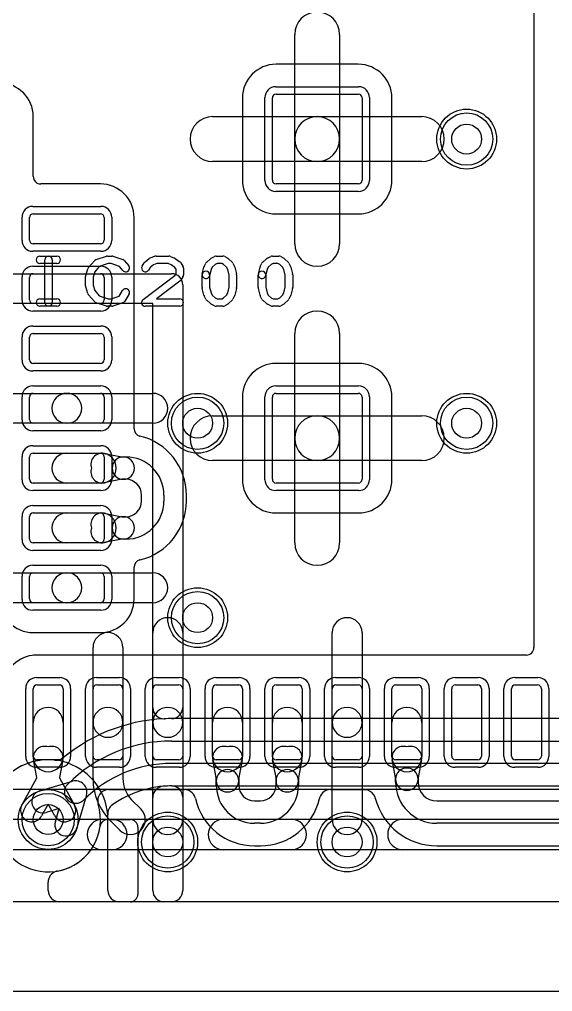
# Model space of a CAD drawing. Extents: x 0 to 20.5, y -0.5 to 20.
# Drawn here: x 11.01 to 14.57, y 0 to 6.5 of the extents above; entities that cross this region are included whole.
import ezdxf

# ---------------------------------------------------------------- set-up
doc = ezdxf.new("R2010")
doc.units = 0
for name, color, linetype in [('Hole', 1, 'CONTINUOUS'), ('L1', 3, 'CONTINUOUS'), ('L2', 3, 'CONTINUOUS'), ('L3', 3, 'CONTINUOUS'), ('L4', 3, 'CONTINUOUS'), ('MetalMask-A', 176, 'CONTINUOUS'), ('Outline', 7, 'CONTINUOUS'), ('PartsArea-A', 111, 'CONTINUOUS'), ('PartsSilk-A', 221, 'CONTINUOUS'), ('Resist-A', 2, 'CONTINUOUS'), ('Resist-B', 2, 'CONTINUOUS'), ('Silk-A', 140, 'CONTINUOUS')]:
    doc.layers.add(name, color=color, linetype=linetype)

msp = doc.modelspace()

# ---------------------------------------------------------------- linework, layer by layer
at = {"layer": 'Hole'}
for centre in [(14, 5.7), (12.2, 3.8), (14, 3.8), (12.2, 2.5), (11.2, 1.15), (12, 1), (13.2, 1)]:
    msp.add_circle(centre, 0.1, dxfattribs=at)
at = {"layer": 'L1'}
for p, q in [((14.44996, 7.09999), (14.44996, 2.30001)), ((12.85, 5.7), (12.85, 6.4)), ((13.15, 6.4), (13.15, 5.7)), ((13.275, 6.20004), (12.725, 6.20004)), ((12.725, 6), (13.275, 6)), ((12.49996, 5.975), (12.49996, 5.425)), ((12.7, 5.425), (12.7, 5.975)), ((13.3, 5.975), (13.3, 5.425)), ((13.50004, 5.425), (13.50004, 5.975)), ((11.10004, 5.45001), (11.10004, 5.85)), ((12.3, 5.85), (13, 5.85)), ((13, 5.85), (13.7, 5.85)), ((12.85, 5), (12.85, 5.7)), ((13.15, 5.7), (13.15, 5)), ((13, 5.55), (12.3, 5.55)), ((13.7, 5.55), (13, 5.55)), ((11.55, 5.40004), (11.15001, 5.40004)), ((13.275, 5.4), (12.725, 5.4)), ((11.075, 5.025), (11.075, 5.175)), ((11.1, 5.2), (11.55, 5.2)), ((11.575, 5.175), (11.575, 5.025)), ((11.77504, 3.76273), (11.77504, 5.175)), ((12.725, 5.19996), (13.275, 5.19996)), ((11.55, 5), (11.1, 5)), ((11.075, 4.625), (11.075, 4.775)), ((11.1, 4.8), (11.55, 4.8)), ((11.575, 4.775), (11.575, 4.625)), ((11.55, 4.6), (11.1, 4.6)), ((11.075, 4.225), (11.075, 4.375)), ((11.1, 4.4), (11.55, 4.4)), ((11.575, 4.375), (11.575, 4.225)), ((12.85, 3.7), (12.85, 4.4)), ((13.15, 4.4), (13.15, 3.7)), ((11.55, 4.2), (11.1, 4.2)), ((13.275, 4.20004), (12.725, 4.20004)), ((10.85, 4), (11.325, 4)), ((11.075, 3.825), (11.075, 3.975)), ((11.1, 4), (11.55, 4)), ((11.325, 4), (11.9, 4)), ((11.575, 3.975), (11.575, 3.825)), ((12.49996, 3.975), (12.49996, 3.425)), ((12.7, 3.425), (12.7, 3.975)), ((12.725, 4), (13.275, 4)), ((13.3, 3.975), (13.3, 3.425)), ((13.50004, 3.425), (13.50004, 3.975)), ((12.3, 3.85), (13, 3.85)), ((13, 3.85), (13.7, 3.85)), ((11.325, 3.8), (10.85, 3.8)), ((11.55, 3.8), (11.1, 3.8)), ((11.9, 3.8), (11.325, 3.8)), ((12.85, 3), (12.85, 3.7)), ((13.15, 3.7), (13.15, 3)), ((11.1, 3.6), (11.55, 3.6)), ((11.325, 3.6), (11.55577, 3.6)), ((11.575, 3.59813), (11.69305, 3.575)), ((11.075, 3.425), (11.075, 3.575)), ((11.575, 3.575), (11.575, 3.425)), ((11.69305, 3.575), (11.70288, 3.575)), ((11.70288, 3.575), (11.72, 3.575)), ((13, 3.55), (12.3, 3.55)), ((13.7, 3.55), (13, 3.55)), ((11.55, 3.4), (11.1, 3.4)), ((11.55577, 3.4), (11.325, 3.4)), ((11.69305, 3.425), (11.575, 3.40187)), ((11.70288, 3.425), (11.69305, 3.425)), ((11.72, 3.425), (11.70288, 3.425)), ((13.275, 3.4), (12.725, 3.4)), ((11.825, 3.28), (11.825, 3.32)), ((11.975, 3.32), (11.975, 3.28)), ((12.12504, 3.28), (12.12504, 3.32)), ((11.1, 3.2), (11.55, 3.2)), ((11.325, 3.2), (11.55577, 3.2)), ((11.575, 3.19813), (11.69305, 3.175)), ((12.725, 3.19996), (13.275, 3.19996)), ((11.075, 3.025), (11.075, 3.175)), ((11.575, 3.175), (11.575, 3.025)), ((11.69305, 3.175), (11.70288, 3.175)), ((11.70288, 3.175), (11.72, 3.175)), ((11.55, 3), (11.1, 3)), ((11.55577, 3), (11.325, 3)), ((11.69305, 3.025), (11.575, 3.00187)), ((11.70288, 3.025), (11.69305, 3.025)), ((11.72, 3.025), (11.70288, 3.025)), ((10.85, 2.8), (11.325, 2.8)), ((11.1, 2.8), (11.55, 2.8)), ((11.325, 2.8), (11.9, 2.8)), ((11.77504, 2.625), (11.77504, 2.83727)), ((11.075, 2.625), (11.075, 2.775)), ((11.575, 2.775), (11.575, 2.625)), ((11.325, 2.6), (10.85, 2.6)), ((11.55, 2.6), (11.1, 2.6)), ((11.9, 2.6), (11.325, 2.6)), ((11.1, 2.39996), (11.55, 2.39996)), ((11.9, 1.8), (11.9, 2.4)), ((12.1, 2.4), (12.1, 1.8)), ((13.1, 1.8), (13.1, 2.4)), ((13.3, 2.4), (13.3, 1.8)), ((11.5, 1.8), (11.5, 2.3)), ((11.7, 2.3), (11.7, 1.8)), ((14.39999, 2.25004), (11.125, 2.25004)), ((11.1, 1.575), (11.1, 2.025)), ((11.125, 2.05), (11.275, 2.05)), ((11.3, 2.025), (11.3, 1.575)), ((11.5, 1.575), (11.5, 2.025)), ((11.525, 2.05), (11.675, 2.05)), ((11.7, 2.025), (11.7, 1.575)), ((11.9, 1.575), (11.9, 2.025)), ((11.925, 2.05), (12.075, 2.05)), ((12.1, 2.025), (12.1, 1.575)), ((12.3, 1.575), (12.3, 2.025)), ((12.325, 2.05), (12.475, 2.05)), ((12.5, 2.025), (12.5, 1.575)), ((12.7, 1.575), (12.7, 2.025)), ((12.725, 2.05), (12.875, 2.05)), ((12.9, 2.025), (12.9, 1.575)), ((13.1, 1.575), (13.1, 2.025)), ((13.125, 2.05), (13.275, 2.05)), ((13.3, 2.025), (13.3, 1.575)), ((13.5, 1.575), (13.5, 2.025)), ((13.525, 2.05), (13.675, 2.05)), ((13.7, 2.025), (13.7, 1.575)), ((13.9, 1.575), (13.9, 2.025)), ((13.925, 2.05), (14.075, 2.05)), ((14.1, 2.025), (14.1, 1.575)), ((14.3, 1.575), (14.3, 2.025)), ((14.325, 2.05), (14.475, 2.05)), ((14.5, 2.025), (14.5, 1.575)), ((11.1, 1.56923), (11.1, 1.8)), ((11.3, 1.8), (11.3, 1.56923)), ((11.5, 1.42426), (11.5, 1.8)), ((11.7, 1.8), (11.7, 1.42426)), ((11.9, 1.15), (11.9, 1.8)), ((12.1, 1.8), (12.1, 1.15)), ((12.3, 1.56923), (12.3, 1.8)), ((12.5, 1.8), (12.5, 1.56923)), ((12.7, 1.56923), (12.7, 1.8)), ((12.9, 1.8), (12.9, 1.56923)), ((13.1, 1.15), (13.1, 1.8)), ((13.3, 1.8), (13.3, 1.15)), ((13.5, 1.56923), (13.5, 1.8)), ((13.7, 1.8), (13.7, 1.56923)), ((11.125, 1.43195), (11.10187, 1.55)), ((11.275, 1.55), (11.125, 1.55)), ((11.29813, 1.55), (11.275, 1.43195)), ((11.675, 1.55), (11.525, 1.55)), ((12.075, 1.55), (11.925, 1.55)), ((12.325, 1.43195), (12.30187, 1.55)), ((12.475, 1.55), (12.325, 1.55)), ((12.49813, 1.55), (12.475, 1.43195)), ((12.725, 1.43195), (12.70187, 1.55)), ((12.875, 1.55), (12.725, 1.55)), ((12.89813, 1.55), (12.875, 1.43195)), ((13.275, 1.55), (13.125, 1.55)), ((13.525, 1.43195), (13.50187, 1.55)), ((13.675, 1.55), (13.525, 1.55)), ((13.69813, 1.55), (13.675, 1.43195)), ((14.075, 1.55), (13.925, 1.55)), ((14.475, 1.55), (14.325, 1.55)), ((11.125, 1.4292), (11.125, 1.43195)), ((11.275, 1.43195), (11.275, 1.4292)), ((12.325, 1.40961), (12.325, 1.43195)), ((12.475, 1.43195), (12.475, 1.40961)), ((12.725, 1.40961), (12.725, 1.43195)), ((12.875, 1.43195), (12.875, 1.40961)), ((13.525, 1.41961), (13.525, 1.43195)), ((13.675, 1.43195), (13.675, 1.41961)), ((11.02464, 1.24617), (11.125, 1.4292)), ((11.275, 1.4292), (11.37536, 1.24617)), ((12.325, 1.38), (12.325, 1.40961)), ((12.475, 1.40961), (12.475, 1.38)), ((12.725, 1.38), (12.725, 1.40961)), ((12.875, 1.40961), (12.875, 1.38)), ((13.525, 1.4), (13.525, 1.41961)), ((13.675, 1.41961), (13.675, 1.4)), ((11.60624, 1.35), (12.11159, 1.35)), ((13.08841, 1.35), (13.31584, 1.35)), ((11.2, 1.254), (11.15616, 1.17405)), ((11.24384, 1.17405), (11.2, 1.254)), ((11.75858, 1.28284), (11.82071, 1.22071)), ((12.58, 1.275), (12.62, 1.275)), ((13.8, 1.275), (14.98579, 1.275)), ((11.59688, 1.15), (11.75003, 1.15)), ((11.67929, 1.07929), (11.61716, 1.14142)), ((12.62, 1.125), (12.58, 1.125)), ((14.98579, 1.125), (13.8, 1.125)), ((11.8, 1.10003), (11.8, 0.64997)), ((12.58, 0.97496), (12.62, 0.97496)), ((13.8, 0.97496), (14.98579, 0.97496)), ((11.2, 0.675), (11.2, 0.73162)), ((11.75003, 0.6), (10.80001, 0.6)), ((19, 0.6), (11.275, 0.6))]:
    msp.add_line(p, q, dxfattribs=at)
for centre in [(14, 5.7), (12.2, 3.8), (14, 3.8), (12.2, 2.5), (11.2, 1.15), (12, 1), (13.2, 1)]:
    msp.add_circle(centre, 0.2, dxfattribs=at)
for centre, radius, start, end in [((13, 6.4), 0.15, 0, 180), ((12.725, 5.975), 0.22504, 90, 180), ((13.275, 5.975), 0.22504, 0, 90), ((10.875, 5.85), 0.22504, 0, 90), ((12.725, 5.975), 0.025, 90, 180), ((13.275, 5.975), 0.025, 0, 90), ((12.3, 5.7), 0.15, 90, -90), ((13, 5.7), 0.15, 90, -90), ((13, 5.7), 0.15, 0, 180), ((13, 5.7), 0.15, -90, 90), ((13.7, 5.7), 0.15, -90, 90), ((13, 5.7), 0.15, 180, 0), ((11.15001, 5.45001), 0.04997, 180, -90), ((11.55, 5.175), 0.22504, 0, 90), ((12.725, 5.425), 0.22504, 180, -90), ((12.725, 5.425), 0.025, 180, -90), ((13.275, 5.425), 0.22504, -90, 0), ((13.275, 5.425), 0.025, -90, 0), ((11.1, 5.175), 0.025, 90, 180), ((11.55, 5.175), 0.025, 0, 90), ((11.1, 5.025), 0.025, 180, -90), ((11.55, 5.025), 0.025, -90, 0), ((13, 5), 0.15, 180, 0), ((11.1, 4.775), 0.025, 90, 180), ((11.55, 4.775), 0.025, 0, 90), ((11.1, 4.625), 0.025, 180, -90), ((11.55, 4.625), 0.025, -90, 0), ((13, 4.4), 0.15, 0, 180), ((11.1, 4.375), 0.025, 90, 180), ((11.55, 4.375), 0.025, 0, 90), ((11.1, 4.225), 0.025, 180, -90), ((11.55, 4.225), 0.025, -90, 0), ((12.725, 3.975), 0.22504, 90, 180), ((13.275, 3.975), 0.22504, 0, 90), ((11.1, 3.975), 0.025, 90, 180), ((11.325, 3.9), 0.1, 90, -90), ((11.325, 3.9), 0.1, -90, 90), ((11.55, 3.975), 0.025, 0, 90), ((11.9, 3.9), 0.1, -90, 90), ((12.725, 3.975), 0.025, 90, 180), ((13.275, 3.975), 0.025, 0, 90), ((12.3, 3.7), 0.15, 90, -90), ((13, 3.7), 0.15, 0, 180), ((13, 3.7), 0.15, 90, -90), ((13, 3.7), 0.15, -90, 90), ((13.7, 3.7), 0.15, -90, 90), ((11.1, 3.825), 0.025, 180, -90), ((11.55, 3.825), 0.025, -90, 0), ((11.82501, 3.76273), 0.04997, 180, -103.340974), ((11.72, 3.32), 0.40504, 0, 76.656452), ((13, 3.7), 0.15, 180, 0), ((11.1, 3.575), 0.025, 90, 180), ((11.325, 3.5), 0.1, 90, -90), ((11.56058, 3.52453), 0.075, 78.914803, -160.910395), ((11.55, 3.575), 0.025, 0, 90), ((11.55577, 3.5), 0.1, -90, 90), ((11.70288, 3.5), 0.075, 90, -90), ((11.70288, 3.5), 0.075, -90, 90), ((11.72, 3.32), 0.255, 0, 90), ((11.56058, 3.47547), 0.075, 160.910395, -78.913795), ((11.1, 3.425), 0.025, 180, -90), ((11.55, 3.425), 0.025, -90, 0), ((11.72, 3.32), 0.105, 0, 90), ((12.725, 3.425), 0.22504, 180, -90), ((12.725, 3.425), 0.025, 180, -90), ((13.275, 3.425), 0.22504, -90, 0), ((13.275, 3.425), 0.025, -90, 0), ((11.72, 3.28), 0.105, -90, 0), ((11.72, 3.28), 0.255, -90, 0), ((11.72, 3.28), 0.40504, -76.656452, 0), ((11.1, 3.175), 0.025, 90, 180), ((11.325, 3.1), 0.1, 90, -90), ((11.56058, 3.12453), 0.075, 78.914803, -160.910395), ((11.55, 3.175), 0.025, 0, 90), ((11.55577, 3.1), 0.1, -90, 90), ((11.70288, 3.1), 0.075, 90, -90), ((11.70288, 3.1), 0.075, -90, 90), ((11.56058, 3.07547), 0.075, 160.910395, -78.913795), ((11.1, 3.025), 0.025, 180, -90), ((11.55, 3.025), 0.025, -90, 0), ((13, 3), 0.15, 180, 0), ((11.82501, 2.83727), 0.04997, 103.340974, 180), ((11.1, 2.775), 0.025, 90, 180), ((11.325, 2.7), 0.1, 90, -90), ((11.325, 2.7), 0.1, -90, 90), ((11.55, 2.775), 0.025, 0, 90), ((11.9, 2.7), 0.1, -90, 90), ((11.1, 2.625), 0.22504, 180, -90), ((11.1, 2.625), 0.025, 180, -90), ((11.55, 2.625), 0.22504, -90, 0), ((11.55, 2.625), 0.025, -90, 0), ((12, 2.4), 0.1, 0, 180), ((13.2, 2.4), 0.1, 0, 180), ((11.6, 2.3), 0.1, 0, 180), ((14.39999, 2.30001), 0.04997, -90, 0), ((11.12501, 2.02499), 0.22505, 98.133343, 179.997454), ((11.08664, 2.29732), 0.04997, -82.490979, -81.981787), ((11.125, 2.025), 0.22504, 90, 98.018123), ((11.125, 2.025), 0.025, 90, 180), ((11.275, 2.025), 0.025, 0, 90), ((11.525, 2.025), 0.025, 90, 180), ((11.675, 2.025), 0.025, 0, 90), ((11.925, 2.025), 0.025, 90, 180), ((12.075, 2.025), 0.025, 0, 90), ((12.325, 2.025), 0.025, 90, 180), ((12.475, 2.025), 0.025, 0, 90), ((12.725, 2.025), 0.025, 90, 180), ((12.875, 2.025), 0.025, 0, 90), ((13.125, 2.025), 0.025, 90, 180), ((13.275, 2.025), 0.025, 0, 90), ((13.525, 2.025), 0.025, 90, 180), ((13.675, 2.025), 0.025, 0, 90), ((13.925, 2.025), 0.025, 90, 180), ((14.075, 2.025), 0.025, 0, 90), ((14.325, 2.025), 0.025, 90, 180), ((14.475, 2.025), 0.025, 0, 90), ((11.2, 1.8), 0.1, 0, 180), ((11.6, 1.8), 0.1, 0, 180), ((12, 1.8), 0.1, 0, 180), ((12.4, 1.8), 0.1, 0, 180), ((12.8, 1.8), 0.1, 0, 180), ((13.2, 1.8), 0.1, 0, 180), ((13.6, 1.8), 0.1, 0, 180), ((11.6, 1.8), 0.1, 180, 0), ((12, 1.8), 0.1, 180, 0), ((13.2, 1.8), 0.1, 180, 0), ((11.17547, 1.56442), 0.075, 70.910395, -168.913795), ((11.22453, 1.56442), 0.075, -11.085197, 109.089605), ((12.37547, 1.56442), 0.075, 70.910395, -168.913795), ((12.42453, 1.56442), 0.075, -11.085197, 109.089605), ((12.77547, 1.56442), 0.075, 70.910395, -168.913795), ((12.82453, 1.56442), 0.075, -11.085197, 109.089605), ((13.57547, 1.56442), 0.075, 70.910395, -168.913795), ((13.62453, 1.56442), 0.075, -11.085197, 109.089605), ((11.125, 1.575), 0.025, 180, -90), ((11.2, 1.56923), 0.1, 180, 0), ((11.275, 1.575), 0.025, -90, 0), ((11.525, 1.575), 0.025, 180, -90), ((11.675, 1.575), 0.025, -90, 0), ((11.925, 1.575), 0.025, 180, -90), ((12.075, 1.575), 0.025, -90, 0), ((12.325, 1.575), 0.025, 180, -90), ((12.4, 1.56923), 0.1, 180, 0), ((12.475, 1.575), 0.025, -90, 0), ((12.725, 1.575), 0.025, 180, -90), ((12.8, 1.56923), 0.1, 180, 0), ((12.875, 1.575), 0.025, -90, 0), ((13.125, 1.575), 0.025, 180, -90), ((13.275, 1.575), 0.025, -90, 0), ((13.525, 1.575), 0.025, 180, -90), ((13.6, 1.56923), 0.1, 180, 0), ((13.675, 1.575), 0.025, -90, 0), ((13.925, 1.575), 0.025, 180, -90), ((14.075, 1.575), 0.025, -90, 0), ((14.325, 1.575), 0.025, 180, -90), ((14.475, 1.575), 0.025, -90, 0), ((12.4, 1.40961), 0.075, 0, 180), ((12.8, 1.40961), 0.075, 0, 180), ((13.6, 1.41961), 0.075, 0, 180), ((11.9, 1.42426), 0.4, 180, -135), ((11.9, 1.42426), 0.2, 180, -135), ((12.4, 1.40961), 0.075, 180, 0), ((12.58, 1.38), 0.255, 180, -90), ((12.58, 1.38), 0.105, 180, -90), ((12.62, 1.38), 0.255, -90, 0), ((12.62, 1.38), 0.105, -90, 0), ((12.8, 1.40961), 0.075, 180, 0), ((13.6, 1.41961), 0.075, 180, 0), ((13.8, 1.4), 0.275, 180, -90), ((13.8, 1.4), 0.125, 180, -90), ((11.60624, 1.275), 0.075, 90, 180), ((12.11159, 1.275), 0.075, 18.437365, 90), ((13.08841, 1.275), 0.075, 90, 161.562635), ((13.31584, 1.27503), 0.07497, 71.562634, 90), ((13.31583, 1.275), 0.075, 18.437365, 71.562635), ((11.0904, 1.21011), 0.075, 151.261501, -28.737236), ((11.3096, 1.21011), 0.075, -151.261501, 28.737236), ((11.19999, 1.15), 0.35004, -79.57481, 17.100924), ((11.60621, 1.27497), 0.07497, 179.977073, -162.904013), ((12.11162, 1.27501), 0.07497, 12.284257, 18.437366), ((12.58, 1.38), 0.40504, -167.300882, -90), ((12.62, 1.38), 0.40504, -90, -12.699118), ((13.08838, 1.27501), 0.07497, 161.562634, 167.715743), ((13.31586, 1.27501), 0.07497, 14.759122, 18.437366), ((13.31588, 1.27495), 0.07497, 14.482945, 14.807358), ((13.8, 1.4), 0.42504, -165.516822, -90), ((11.75, 1.15), 0.1, -135, 45), ((11.2, 1.15), 0.35004, -179.427094, -7.176584), ((11.59688, 1.10003), 0.04997, 90, 172.82663), ((11.75003, 1.10003), 0.04997, 0, 90), ((12, 1.15), 0.1, 180, 0), ((13.2, 1.15), 0.1, 180, 0), ((11.275, 0.73162), 0.075, 108.437365, 180), ((11.27499, 0.73165), 0.07497, 100.172232, 108.437366), ((11.27626, 0.73189), 0.07497, 99.93095, 101.160046), ((11.275, 0.675), 0.075, 180, -90), ((11.75003, 0.64997), 0.04997, -90, 0)]:
    msp.add_arc(centre, radius, start, end, dxfattribs=at)
at = {"layer": 'L2'}
for p, q in [((5.17497, 4.8), (12.02503, 4.8)), ((12.1, 4.72503), (12.1, 0.67497)), ((11.9, 4.6), (5.3, 4.6)), ((11.9, 0.675), (11.9, 4.6)), ((11.60004, 0.67497), (11.60004, 1.15)), ((12.02503, 0.6), (11.67501, 0.6)), ((19, 0.6), (11.975, 0.6))]:
    msp.add_line(p, q, dxfattribs=at)
for centre in [(14, 5.7), (12.2, 3.8), (14, 3.8), (12.2, 2.5), (12, 1), (13.2, 1)]:
    msp.add_circle(centre, 0.2, dxfattribs=at)
for centre, radius, start, end in [((12.02503, 4.72503), 0.07497, 0, 90), ((11.2, 1.15), 0.40004, 0, 142.14009), ((11.67501, 0.67497), 0.07497, 180, -90), ((11.975, 0.675), 0.075, 180, -90), ((12.02503, 0.67497), 0.07497, -90, 0)]:
    msp.add_arc(centre, radius, start, end, dxfattribs=at)
at = {"layer": 'L3'}
for p, q in [((5.17497, 4.8), (12.02503, 4.8)), ((12.1, 4.72503), (12.1, 0.67497)), ((11.9, 4.6), (5.3, 4.6)), ((11.9, 0.675), (11.9, 4.6)), ((11.60004, 0.67497), (11.60004, 1.15)), ((12.02503, 0.6), (11.67501, 0.6)), ((19, 0.6), (11.975, 0.6))]:
    msp.add_line(p, q, dxfattribs=at)
for centre in [(14, 5.7), (12.2, 3.8), (14, 3.8), (12.2, 2.5), (12, 1), (13.2, 1)]:
    msp.add_circle(centre, 0.2, dxfattribs=at)
for centre, radius, start, end in [((12.02503, 4.72503), 0.07497, 0, 90), ((11.2, 1.15), 0.40004, 0, 142.14009), ((11.67501, 0.67497), 0.07497, 180, -90), ((11.975, 0.675), 0.075, 180, -90), ((12.02503, 0.67497), 0.07497, -90, 0)]:
    msp.add_arc(centre, radius, start, end, dxfattribs=at)
at = {"layer": 'L4'}
for p, q in [((5.17497, 4.8), (12.02503, 4.8)), ((12.1, 4.72503), (12.1, 1.90001)), ((11.9, 4.6), (5.3, 4.6)), ((11.9, 1.89895), (11.9, 4.6)), ((15.48474, 1.82504), (12.02632, 1.82504)), ((12.02639, 1.675), (15.48474, 1.675)), ((15.48474, 1.525), (12.02639, 1.525)), ((11.144, 1.342), (11.36284, 1.40584)), ((12.02641, 1.37496), (15.48474, 1.37496)), ((11.45584, 1.31284), (11.392, 1.094)), ((11.9, 0.67497), (11.9, 1.29781)), ((12.1, 1.29999), (12.1, 0.67497)), ((11.27354, 1.22354), (11.186, 1.198)), ((11.248, 1.136), (11.27354, 1.22354)), ((11.60004, 0.67497), (11.60004, 1.15)), ((12.02503, 0.6), (11.67501, 0.6)), ((19, 0.6), (11.97497, 0.6))]:
    msp.add_line(p, q, dxfattribs=at)
for centre in [(14, 5.7), (12.2, 3.8), (14, 3.8), (12.2, 2.5), (11.2, 1.15), (12, 1), (13.2, 1)]:
    msp.add_circle(centre, 0.2, dxfattribs=at)
for centre, radius, start, end in [((9.85, 6.2), 7.02504, 0, 90), ((9.85, 6.2), 6.875, 0, 90), ((9.85, 6.2), 6.725, 0, 90), ((9.85, 6.2), 6.575, 0, 90), ((9.85, 6.2), 6.425, 0, 90), ((9.85, 6.2), 6.27496, 0, 90), ((12.02503, 4.72503), 0.07497, 0, 90), ((11.975, 1.89895), 0.075, 180, -90), ((12.02503, 1.90001), 0.07497, -89.93886, 0), ((12.02639, 0.69131), 1.13373, 90.064688, 129.660175), ((11.975, 1.89892), 0.07497, -90, -87.568876), ((12.02624, 0.6913), 1.13374, 89.995957, 92.429536), ((12.02639, 0.69131), 0.98369, 90, 135), ((11.25496, 1.62182), 0.07497, -96.640635, -50.341198), ((11.2, 1.15), 0.40004, 83.355178, 142.14009), ((12.02639, 0.69131), 0.83369, 90, 135), ((11.38385, 1.33385), 0.075, 135, -45), ((11.38384, 1.33384), 0.075, -16.260205, 106.260205), ((12.02638, 0.6913), 0.68366, 90.127387, 125.427589), ((11.97497, 1.29781), 0.07497, 94.345362, 180), ((12.02656, 0.69131), 0.68365, 90.014247, 94.805331), ((12.02503, 1.29999), 0.07497, 0, 90.129922), ((12.02641, 1.29999), 0.07497, 90, 90.015285), ((11.165, 1.27), 0.075, 106.260205, -73.73698), ((11.67354, 1.18729), 0.07497, 125.428404, -175.494031), ((11.2, 1.14999), 0.40004, 0.001432, 4.503392), ((11.32, 1.115), 0.075, 163.739795, -16.26302), ((11.67501, 0.67497), 0.07497, 180, -90), ((11.97497, 0.67497), 0.07497, 180, -90), ((12.02503, 0.67497), 0.07497, -90, 0)]:
    msp.add_arc(centre, radius, start, end, dxfattribs=at)
at = {"layer": 'MetalMask-A'}
for p, q in [((12.725, 6), (13.275, 6)), ((12.7, 5.425), (12.7, 5.975)), ((13.3, 5.975), (13.3, 5.425)), ((13.275, 5.4), (12.725, 5.4)), ((11.075, 5.025), (11.075, 5.175)), ((11.1, 5.2), (11.55, 5.2)), ((11.575, 5.175), (11.575, 5.025)), ((11.55, 5), (11.1, 5)), ((11.075, 4.625), (11.075, 4.775)), ((11.1, 4.8), (11.55, 4.8)), ((11.575, 4.775), (11.575, 4.625)), ((11.55, 4.6), (11.1, 4.6)), ((11.075, 4.225), (11.075, 4.375)), ((11.1, 4.4), (11.55, 4.4)), ((11.575, 4.375), (11.575, 4.225)), ((11.55, 4.2), (11.1, 4.2)), ((11.075, 3.825), (11.075, 3.975)), ((11.1, 4), (11.55, 4)), ((11.575, 3.975), (11.575, 3.825)), ((12.7, 3.425), (12.7, 3.975)), ((12.725, 4), (13.275, 4)), ((13.3, 3.975), (13.3, 3.425)), ((11.55, 3.8), (11.1, 3.8)), ((11.1, 3.6), (11.55, 3.6)), ((11.075, 3.425), (11.075, 3.575)), ((11.575, 3.575), (11.575, 3.425)), ((11.55, 3.4), (11.1, 3.4)), ((13.275, 3.4), (12.725, 3.4)), ((11.1, 3.2), (11.55, 3.2)), ((11.075, 3.025), (11.075, 3.175)), ((11.575, 3.175), (11.575, 3.025)), ((11.55, 3), (11.1, 3)), ((11.1, 2.8), (11.55, 2.8)), ((11.075, 2.625), (11.075, 2.775)), ((11.575, 2.775), (11.575, 2.625)), ((11.55, 2.6), (11.1, 2.6)), ((11.1, 1.575), (11.1, 2.025)), ((11.125, 2.05), (11.275, 2.05)), ((11.3, 2.025), (11.3, 1.575)), ((11.5, 1.575), (11.5, 2.025)), ((11.525, 2.05), (11.675, 2.05)), ((11.7, 2.025), (11.7, 1.575)), ((11.9, 1.575), (11.9, 2.025)), ((11.925, 2.05), (12.075, 2.05)), ((12.1, 2.025), (12.1, 1.575)), ((12.3, 1.575), (12.3, 2.025)), ((12.325, 2.05), (12.475, 2.05)), ((12.5, 2.025), (12.5, 1.575)), ((12.7, 1.575), (12.7, 2.025)), ((12.725, 2.05), (12.875, 2.05)), ((12.9, 2.025), (12.9, 1.575)), ((13.1, 1.575), (13.1, 2.025)), ((13.125, 2.05), (13.275, 2.05)), ((13.3, 2.025), (13.3, 1.575)), ((13.5, 1.575), (13.5, 2.025)), ((13.525, 2.05), (13.675, 2.05)), ((13.7, 2.025), (13.7, 1.575)), ((13.9, 1.575), (13.9, 2.025)), ((13.925, 2.05), (14.075, 2.05)), ((14.1, 2.025), (14.1, 1.575)), ((14.3, 1.575), (14.3, 2.025)), ((14.325, 2.05), (14.475, 2.05)), ((14.5, 2.025), (14.5, 1.575)), ((11.275, 1.55), (11.125, 1.55)), ((11.675, 1.55), (11.525, 1.55)), ((12.075, 1.55), (11.925, 1.55)), ((12.475, 1.55), (12.325, 1.55)), ((12.875, 1.55), (12.725, 1.55)), ((13.275, 1.55), (13.125, 1.55)), ((13.675, 1.55), (13.525, 1.55)), ((14.075, 1.55), (13.925, 1.55)), ((14.475, 1.55), (14.325, 1.55))]:
    msp.add_line(p, q, dxfattribs=at)
for centre, start, end in [((12.725, 5.975), 90, 180), ((13.275, 5.975), 0, 90), ((12.725, 5.425), 180, -90), ((13.275, 5.425), -90, 0), ((11.1, 5.175), 90, 180), ((11.55, 5.175), 0, 90), ((11.1, 5.025), 180, -90), ((11.55, 5.025), -90, 0), ((11.1, 4.775), 90, 180), ((11.55, 4.775), 0, 90), ((11.1, 4.625), 180, -90), ((11.55, 4.625), -90, 0), ((11.1, 4.375), 90, 180), ((11.55, 4.375), 0, 90), ((11.1, 4.225), 180, -90), ((11.55, 4.225), -90, 0), ((11.1, 3.975), 90, 180), ((11.55, 3.975), 0, 90), ((12.725, 3.975), 90, 180), ((13.275, 3.975), 0, 90), ((11.1, 3.825), 180, -90), ((11.55, 3.825), -90, 0), ((11.1, 3.575), 90, 180), ((11.55, 3.575), 0, 90), ((11.1, 3.425), 180, -90), ((11.55, 3.425), -90, 0), ((12.725, 3.425), 180, -90), ((13.275, 3.425), -90, 0), ((11.1, 3.175), 90, 180), ((11.55, 3.175), 0, 90), ((11.1, 3.025), 180, -90), ((11.55, 3.025), -90, 0), ((11.1, 2.775), 90, 180), ((11.55, 2.775), 0, 90), ((11.1, 2.625), 180, -90), ((11.55, 2.625), -90, 0), ((11.125, 2.025), 90, 180), ((11.275, 2.025), 0, 90), ((11.525, 2.025), 90, 180), ((11.675, 2.025), 0, 90), ((11.925, 2.025), 90, 180), ((12.075, 2.025), 0, 90), ((12.325, 2.025), 90, 180), ((12.475, 2.025), 0, 90), ((12.725, 2.025), 90, 180), ((12.875, 2.025), 0, 90), ((13.125, 2.025), 90, 180), ((13.275, 2.025), 0, 90), ((13.525, 2.025), 90, 180), ((13.675, 2.025), 0, 90), ((13.925, 2.025), 90, 180), ((14.075, 2.025), 0, 90), ((14.325, 2.025), 90, 180), ((14.475, 2.025), 0, 90), ((11.125, 1.575), 180, -90), ((11.275, 1.575), -90, 0), ((11.525, 1.575), 180, -90), ((11.675, 1.575), -90, 0), ((11.925, 1.575), 180, -90), ((12.075, 1.575), -90, 0), ((12.325, 1.575), 180, -90), ((12.475, 1.575), -90, 0), ((12.725, 1.575), 180, -90), ((12.875, 1.575), -90, 0), ((13.125, 1.575), 180, -90), ((13.275, 1.575), -90, 0), ((13.525, 1.575), 180, -90), ((13.675, 1.575), -90, 0), ((13.925, 1.575), 180, -90), ((14.075, 1.575), -90, 0), ((14.325, 1.575), 180, -90), ((14.475, 1.575), -90, 0)]:
    msp.add_arc(centre, 0.025, start, end, dxfattribs=at)
at = {"layer": 'Outline'}
msp.add_line((19, 0), (7.75, 0), dxfattribs=at)
at = {"layer": 'PartsArea-A'}
msp.add_line((15.35, 1.35), (8.65, 1.35), dxfattribs=at)
at = {"layer": 'PartsSilk-A'}
for p, q in [((11.14444, 4.91759), (11.25833, 4.91759)), ((11.17778, 4.60741), (11.17778, 4.89259)), ((11.22778, 4.89259), (11.22778, 4.60741)), ((11.47008, 4.84239), (11.50897, 4.88683)), ((11.52016, 4.89418), (11.5896, 4.9164)), ((11.59722, 4.91759), (11.625, 4.91759)), ((11.6329, 4.91631), (11.69957, 4.89409)), ((11.71088, 4.88637), (11.73865, 4.85304)), ((11.84827, 4.87878), (11.87605, 4.901)), ((11.88313, 4.90497), (11.91368, 4.91608)), ((11.92222, 4.91759), (12.00833, 4.91759)), ((12.01761, 4.9158), (12.04539, 4.90469)), ((12.05081, 4.9017), (12.08137, 4.87948)), ((12.26117, 4.87795), (12.28617, 4.90017)), ((12.2916, 4.90384), (12.31382, 4.91495)), ((12.325, 4.91759), (12.36944, 4.91759)), ((12.38184, 4.9143), (12.40129, 4.90319)), ((12.4055, 4.90017), (12.4305, 4.87795)), ((12.63617, 4.87795), (12.66117, 4.90017)), ((12.6666, 4.90384), (12.68882, 4.91495)), ((12.7, 4.91759), (12.74444, 4.91759)), ((12.75684, 4.9143), (12.77629, 4.90319)), ((12.7805, 4.90017), (12.8055, 4.87795)), ((11.25833, 4.86759), (11.14444, 4.86759)), ((11.45114, 4.78894), (11.46503, 4.83339)), ((11.51118, 4.81344), (11.5, 4.77766)), ((11.54202, 4.84868), (11.51118, 4.81344)), ((11.60112, 4.86759), (11.54202, 4.84868)), ((11.62094, 4.86759), (11.60112, 4.86759)), ((11.67702, 4.8489), (11.62094, 4.86759)), ((11.70023, 4.82104), (11.67702, 4.8489)), ((11.8288, 4.85029), (11.84269, 4.87251)), ((11.88283, 4.8424), (11.8712, 4.82379)), ((11.90408, 4.85939), (11.88283, 4.8424)), ((11.92662, 4.86759), (11.90408, 4.85939)), ((12.00352, 4.86759), (11.92662, 4.86759)), ((12.02393, 4.85943), (12.00352, 4.86759)), ((12.04804, 4.84189), (12.02393, 4.85943)), ((12.05556, 4.82987), (12.04804, 4.84189)), ((12.05556, 4.79976), (12.05556, 4.82987)), ((12.08787, 4.87251), (12.10176, 4.85029)), ((12.10556, 4.83704), (12.10556, 4.79259)), ((12.23131, 4.79865), (12.24242, 4.8431)), ((12.24431, 4.84822), (12.25542, 4.87044)), ((12.29026, 4.82831), (12.27981, 4.78653)), ((12.29799, 4.84377), (12.29026, 4.82831)), ((12.31692, 4.8606), (12.29799, 4.84377)), ((12.3309, 4.86759), (12.31692, 4.8606)), ((12.3628, 4.86759), (12.3309, 4.86759)), ((12.37423, 4.86106), (12.3628, 4.86759)), ((12.39368, 4.84377), (12.37423, 4.86106)), ((12.40141, 4.82831), (12.39368, 4.84377)), ((12.41111, 4.78951), (12.40141, 4.82831)), ((12.43625, 4.87044), (12.44736, 4.84822)), ((12.44925, 4.8431), (12.46036, 4.79865)), ((12.60631, 4.79865), (12.61742, 4.8431)), ((12.61931, 4.84822), (12.63042, 4.87044)), ((12.66526, 4.82831), (12.65481, 4.78653)), ((12.67299, 4.84377), (12.66526, 4.82831)), ((12.69192, 4.8606), (12.67299, 4.84377)), ((12.7059, 4.86759), (12.69192, 4.8606)), ((12.7378, 4.86759), (12.7059, 4.86759)), ((12.74923, 4.86106), (12.7378, 4.86759)), ((12.76868, 4.84377), (12.74923, 4.86106)), ((12.77641, 4.82831), (12.76868, 4.84377)), ((12.78611, 4.78951), (12.77641, 4.82831)), ((12.81125, 4.87044), (12.82236, 4.84822)), ((12.82425, 4.8431), (12.83536, 4.79865)), ((11.45, 4.71852), (11.45, 4.78148)), ((11.5, 4.77766), (11.5, 4.72234)), ((11.83497, 4.62739), (12.04793, 4.78756)), ((12.0817, 4.75039), (11.92483, 4.63241)), ((12.04793, 4.78756), (12.05556, 4.79976)), ((12.10176, 4.77934), (12.08787, 4.75712)), ((12.23056, 4.70741), (12.23056, 4.79259)), ((12.28056, 4.79259), (12.28056, 4.71049)), ((12.41111, 4.71049), (12.41111, 4.78951)), ((12.46111, 4.79259), (12.46111, 4.70741)), ((12.60556, 4.70741), (12.60556, 4.79259)), ((12.65556, 4.79259), (12.65556, 4.71049)), ((12.78611, 4.71049), (12.78611, 4.78951)), ((12.83611, 4.79259), (12.83611, 4.70741)), ((11.46503, 4.66661), (11.45114, 4.71106)), ((11.5, 4.72234), (11.51118, 4.68656)), ((11.51118, 4.68656), (11.54202, 4.65132)), ((11.67523, 4.6505), (11.69824, 4.68732)), ((12.24242, 4.6569), (12.23131, 4.70135)), ((12.28056, 4.71049), (12.29026, 4.67169)), ((12.40141, 4.67169), (12.41111, 4.71049)), ((12.46036, 4.70135), (12.44925, 4.6569)), ((12.61742, 4.6569), (12.60631, 4.70135)), ((12.65556, 4.71049), (12.66526, 4.67169)), ((12.77641, 4.67169), (12.78611, 4.71049)), ((12.83536, 4.70135), (12.82425, 4.6569)), ((11.14444, 4.63241), (11.25833, 4.63241)), ((11.50897, 4.61317), (11.47008, 4.65761)), ((11.54202, 4.65132), (11.60112, 4.63241)), ((11.60112, 4.63241), (11.62094, 4.63241)), ((11.62094, 4.63241), (11.67523, 4.6505)), ((11.74064, 4.66082), (11.71287, 4.61638)), ((11.92483, 4.63241), (12.08056, 4.63241)), ((12.25542, 4.62956), (12.24431, 4.65178)), ((12.28617, 4.59983), (12.26117, 4.62205)), ((12.29026, 4.67169), (12.29799, 4.65623)), ((12.29799, 4.65623), (12.31692, 4.6394)), ((12.31692, 4.6394), (12.3309, 4.63241)), ((12.3309, 4.63241), (12.3628, 4.63241)), ((12.3628, 4.63241), (12.37423, 4.63894)), ((12.37423, 4.63894), (12.39368, 4.65623)), ((12.39368, 4.65623), (12.40141, 4.67169)), ((12.4305, 4.62205), (12.4055, 4.59983)), ((12.44736, 4.65178), (12.43625, 4.62956)), ((12.63042, 4.62956), (12.61931, 4.65178)), ((12.66117, 4.59983), (12.63617, 4.62205)), ((12.66526, 4.67169), (12.67299, 4.65623)), ((12.67299, 4.65623), (12.69192, 4.6394)), ((12.69192, 4.6394), (12.7059, 4.63241)), ((12.7059, 4.63241), (12.7378, 4.63241)), ((12.7378, 4.63241), (12.74923, 4.63894)), ((12.74923, 4.63894), (12.76868, 4.65623)), ((12.76868, 4.65623), (12.77641, 4.67169)), ((12.8055, 4.62205), (12.7805, 4.59983)), ((12.82236, 4.65178), (12.81125, 4.62956)), ((11.25833, 4.58241), (11.14444, 4.58241)), ((11.5896, 4.5836), (11.52016, 4.60582)), ((11.625, 4.58241), (11.59722, 4.58241)), ((11.69957, 4.60591), (11.6329, 4.58369)), ((12.08056, 4.58241), (11.85, 4.58241)), ((12.31382, 4.58505), (12.2916, 4.59616)), ((12.36944, 4.58241), (12.325, 4.58241)), ((12.40129, 4.59681), (12.38184, 4.5857)), ((12.68882, 4.58505), (12.6666, 4.59616)), ((12.74444, 4.58241), (12.7, 4.58241)), ((12.77629, 4.59681), (12.75684, 4.5857)), ((8.35, 1.1516), (15.5484, 1.1516)), ((15.65, 0.9484), (8.35, 0.9484))]:
    msp.add_line(p, q, dxfattribs=at)
for centre, start, end in [((11.14444, 4.89259), 90, -90), ((11.20278, 4.89259), 0, 180), ((11.25833, 4.89259), -90, 90), ((11.52778, 4.87037), 107.746418, 138.811918), ((11.59722, 4.89259), 90, 107.746418), ((11.625, 4.89259), 71.579545, 90), ((11.69167, 4.87037), 39.790899, 71.579545), ((11.86389, 4.85926), 128.666967, 147.989981), ((11.89167, 4.88148), 109.97919, 128.654777), ((11.92222, 4.89259), 90, 109.984612), ((12.00833, 4.89259), 68.207103, 90), ((12.03611, 4.88148), 53.982737, 68.202147), ((12.06667, 4.85926), 32.005383, 53.979316), ((12.27778, 4.85926), 131.627831, 153.434949), ((12.30278, 4.88148), 116.565051, 131.62783), ((12.325, 4.89259), 90, 116.565051), ((12.36944, 4.89259), 60.266489, 90), ((12.38889, 4.88148), 48.372169, 60.266489), ((12.41389, 4.85926), 26.565051, 48.37217), ((12.65278, 4.85926), 131.627831, 153.434949), ((12.67778, 4.88148), 116.565051, 131.62783), ((12.7, 4.89259), 90, 116.565051), ((12.74444, 4.89259), 60.266489, 90), ((12.76389, 4.88148), 48.372169, 60.266489), ((12.78889, 4.85926), 26.565051, 48.37217), ((11.48889, 4.82593), 138.811918, 162.637772), ((11.71944, 4.83704), -140.209101, 39.800498), ((11.85, 4.83704), 147.994617, -32.010019), ((12.08056, 4.83704), 0, 32.010019), ((12.25556, 4.79259), 0, 180), ((12.26667, 4.83704), 153.434949, 165.969316), ((12.425, 4.83704), 14.030684, 26.565051), ((12.63056, 4.79259), 0, 180), ((12.64167, 4.83704), 153.434949, 165.969316), ((12.8, 4.83704), 14.030684, 26.565051), ((11.475, 4.78148), 162.637772, 180), ((12.06667, 4.77037), -53.047603, -32.010019), ((12.08056, 4.79259), -32.005383, 0), ((12.25556, 4.79259), 165.969316, -14.03321), ((12.43611, 4.79259), 0, 14.030684), ((12.63056, 4.79259), 165.969316, -14.03321), ((12.81111, 4.79259), 0, 14.030684), ((11.475, 4.71852), 180, -162.637772), ((11.71944, 4.67407), -32.005383, 147.999253), ((12.25556, 4.70741), 180, -165.969316), ((12.43611, 4.70741), -14.030684, 0), ((12.63056, 4.70741), 180, -165.969316), ((12.81111, 4.70741), -14.030684, 0), ((11.14444, 4.60741), 90, -90), ((11.25833, 4.60741), -90, 90), ((11.48889, 4.67407), -162.637772, -138.811918), ((11.69167, 4.62963), -71.579545, -32.005383), ((11.85, 4.60741), 126.952397, -90), ((12.08056, 4.60741), -90, 90), ((12.26667, 4.66296), -165.969316, -153.434949), ((12.27778, 4.64074), -153.434949, -131.62783), ((12.41389, 4.64074), -48.372169, -26.565051), ((12.425, 4.66296), -26.565051, -14.030684), ((12.64167, 4.66296), -165.969316, -153.434949), ((12.65278, 4.64074), -153.434949, -131.62783), ((12.78889, 4.64074), -48.372169, -26.565051), ((12.8, 4.66296), -26.565051, -14.030684), ((11.20278, 4.60741), 180, 0), ((11.52778, 4.62963), -138.811918, -107.746418), ((11.59722, 4.60741), -107.746418, -90), ((11.625, 4.60741), -90, -71.579545), ((12.30278, 4.61852), -131.627831, -116.565051), ((12.325, 4.60741), -116.565051, -90), ((12.36944, 4.60741), -90, -60.266489), ((12.38889, 4.61852), -60.266489, -48.37217), ((12.67778, 4.61852), -131.627831, -116.565051), ((12.7, 4.60741), -116.565051, -90), ((12.74444, 4.60741), -90, -60.266489), ((12.76389, 4.61852), -60.266489, -48.37217)]:
    msp.add_arc(centre, 0.025, start, end, dxfattribs=at)
at = {"layer": 'Resist-A'}
for p, q in [((12.7225, 6.05), (13.2775, 6.05)), ((12.65, 5.4225), (12.65, 5.9775)), ((13.35, 5.9775), (13.35, 5.4225)), ((13.2775, 5.35), (12.7225, 5.35)), ((11.0975, 5.25), (11.5525, 5.25)), ((11.025, 5.0225), (11.025, 5.1775)), ((11.625, 5.1775), (11.625, 5.0225)), ((11.5525, 4.95), (11.0975, 4.95)), ((11.0975, 4.85), (11.5525, 4.85)), ((11.025, 4.6225), (11.025, 4.7775)), ((11.625, 4.7775), (11.625, 4.6225)), ((11.5525, 4.55), (11.0975, 4.55)), ((11.0975, 4.45), (11.5525, 4.45)), ((11.025, 4.2225), (11.025, 4.3775)), ((11.625, 4.3775), (11.625, 4.2225)), ((11.5525, 4.15), (11.0975, 4.15)), ((11.0975, 4.05), (11.5525, 4.05)), ((12.7225, 4.05), (13.2775, 4.05)), ((11.025, 3.8225), (11.025, 3.9775)), ((11.625, 3.9775), (11.625, 3.8225)), ((12.65, 3.4225), (12.65, 3.9775)), ((13.35, 3.9775), (13.35, 3.4225)), ((11.5525, 3.75), (11.0975, 3.75)), ((11.0975, 3.65), (11.5525, 3.65)), ((11.025, 3.4225), (11.025, 3.5775)), ((11.625, 3.5775), (11.625, 3.4225)), ((11.5525, 3.35), (11.0975, 3.35)), ((13.2775, 3.35), (12.7225, 3.35)), ((11.0975, 3.25), (11.5525, 3.25)), ((11.025, 3.0225), (11.025, 3.1775)), ((11.625, 3.1775), (11.625, 3.0225)), ((11.5525, 2.95), (11.0975, 2.95)), ((11.0975, 2.85), (11.5525, 2.85)), ((11.025, 2.6225), (11.025, 2.7775)), ((11.625, 2.7775), (11.625, 2.6225)), ((11.5525, 2.55), (11.0975, 2.55)), ((11.1225, 2.1), (11.2775, 2.1)), ((11.5225, 2.1), (11.6775, 2.1)), ((11.9225, 2.1), (12.0775, 2.1)), ((12.3225, 2.1), (12.4775, 2.1)), ((12.7225, 2.1), (12.8775, 2.1)), ((13.1225, 2.1), (13.2775, 2.1)), ((13.5225, 2.1), (13.6775, 2.1)), ((13.9225, 2.1), (14.0775, 2.1)), ((14.3225, 2.1), (14.4775, 2.1)), ((11.05, 1.5725), (11.05, 2.0275)), ((11.35, 2.0275), (11.35, 1.5725)), ((11.45, 1.5725), (11.45, 2.0275)), ((11.75, 2.0275), (11.75, 1.5725)), ((11.85, 1.5725), (11.85, 2.0275)), ((12.15, 2.0275), (12.15, 1.5725)), ((12.25, 1.5725), (12.25, 2.0275)), ((12.55, 2.0275), (12.55, 1.5725)), ((12.65, 1.5725), (12.65, 2.0275)), ((12.95, 2.0275), (12.95, 1.5725)), ((13.05, 1.5725), (13.05, 2.0275)), ((13.35, 2.0275), (13.35, 1.5725)), ((13.45, 1.5725), (13.45, 2.0275)), ((13.75, 2.0275), (13.75, 1.5725)), ((13.85, 1.5725), (13.85, 2.0275)), ((14.15, 2.0275), (14.15, 1.5725)), ((14.25, 1.5725), (14.25, 2.0275)), ((14.55, 2.0275), (14.55, 1.5725)), ((11.2775, 1.5), (11.1225, 1.5)), ((11.6775, 1.5), (11.5225, 1.5)), ((12.0775, 1.5), (11.9225, 1.5)), ((12.4775, 1.5), (12.3225, 1.5)), ((12.8775, 1.5), (12.7225, 1.5)), ((13.2775, 1.5), (13.1225, 1.5)), ((13.6775, 1.5), (13.5225, 1.5)), ((14.0775, 1.5), (13.9225, 1.5)), ((14.4775, 1.5), (14.3225, 1.5))]:
    msp.add_line(p, q, dxfattribs=at)
for centre in [(14, 5.7), (12.2, 3.8), (14, 3.8), (12.2, 2.5), (11.2, 1.15), (12, 1), (13.2, 1)]:
    msp.add_circle(centre, 0.175, dxfattribs=at)
for centre, start, end in [((12.7225, 5.9775), 90, 180), ((13.2775, 5.9775), 0, 90), ((12.7225, 5.4225), 180, -90), ((13.2775, 5.4225), -90, 0), ((11.0975, 5.1775), 90, 180), ((11.5525, 5.1775), 0, 90), ((11.0975, 5.0225), 180, -90), ((11.5525, 5.0225), -90, 0), ((11.0975, 4.7775), 90, 180), ((11.5525, 4.7775), 0, 90), ((11.0975, 4.6225), 180, -90), ((11.5525, 4.6225), -90, 0), ((11.0975, 4.3775), 90, 180), ((11.5525, 4.3775), 0, 90), ((11.0975, 4.2225), 180, -90), ((11.5525, 4.2225), -90, 0), ((11.0975, 3.9775), 90, 180), ((11.5525, 3.9775), 0, 90), ((12.7225, 3.9775), 90, 180), ((13.2775, 3.9775), 0, 90), ((11.0975, 3.8225), 180, -90), ((11.5525, 3.8225), -90, 0), ((11.0975, 3.5775), 90, 180), ((11.5525, 3.5775), 0, 90), ((11.0975, 3.4225), 180, -90), ((11.5525, 3.4225), -90, 0), ((12.7225, 3.4225), 180, -90), ((13.2775, 3.4225), -90, 0), ((11.0975, 3.1775), 90, 180), ((11.5525, 3.1775), 0, 90), ((11.0975, 3.0225), 180, -90), ((11.5525, 3.0225), -90, 0), ((11.0975, 2.7775), 90, 180), ((11.5525, 2.7775), 0, 90), ((11.0975, 2.6225), 180, -90), ((11.5525, 2.6225), -90, 0), ((11.1225, 2.0275), 90, 180), ((11.2775, 2.0275), 0, 90), ((11.5225, 2.0275), 90, 180), ((11.6775, 2.0275), 0, 90), ((11.9225, 2.0275), 90, 180), ((12.0775, 2.0275), 0, 90), ((12.3225, 2.0275), 90, 180), ((12.4775, 2.0275), 0, 90), ((12.7225, 2.0275), 90, 180), ((12.8775, 2.0275), 0, 90), ((13.1225, 2.0275), 90, 180), ((13.2775, 2.0275), 0, 90), ((13.5225, 2.0275), 90, 180), ((13.6775, 2.0275), 0, 90), ((13.9225, 2.0275), 90, 180), ((14.0775, 2.0275), 0, 90), ((14.3225, 2.0275), 90, 180), ((14.4775, 2.0275), 0, 90), ((11.1225, 1.5725), 180, -90), ((11.2775, 1.5725), -90, 0), ((11.5225, 1.5725), 180, -90), ((11.6775, 1.5725), -90, 0), ((11.9225, 1.5725), 180, -90), ((12.0775, 1.5725), -90, 0), ((12.3225, 1.5725), 180, -90), ((12.4775, 1.5725), -90, 0), ((12.7225, 1.5725), 180, -90), ((12.8775, 1.5725), -90, 0), ((13.1225, 1.5725), 180, -90), ((13.2775, 1.5725), -90, 0), ((13.5225, 1.5725), 180, -90), ((13.6775, 1.5725), -90, 0), ((13.9225, 1.5725), 180, -90), ((14.0775, 1.5725), -90, 0), ((14.3225, 1.5725), 180, -90), ((14.4775, 1.5725), -90, 0)]:
    msp.add_arc(centre, 0.0725, start, end, dxfattribs=at)
at = {"layer": 'Resist-B'}
for centre in [(14, 5.7), (12.2, 3.8), (14, 3.8), (12.2, 2.5), (11.2, 1.15), (12, 1), (13.2, 1)]:
    msp.add_circle(centre, 0.175, dxfattribs=at)
at = {"layer": 'Silk-A'}
for p, q in [((11.56308, 1.1516), (11.62673, 1.1516)), ((12.37327, 1.1516), (12.82673, 1.1516)), ((13.57327, 1.1516), (15.62673, 1.1516)), ((11.62673, 0.9484), (11.56308, 0.9484)), ((12.82673, 0.9484), (12.37327, 0.9484)), ((15.62673, 0.9484), (13.57327, 0.9484))]:
    msp.add_line(p, q, dxfattribs=at)
for centre, start, end in [((11.56308, 1.05), 90, -90), ((11.62673, 1.05), -90, 90), ((12.37327, 1.05), 90, -90), ((12.82673, 1.05), -90, 90), ((13.57327, 1.05), 90, -90)]:
    msp.add_arc(centre, 0.1016, start, end, dxfattribs=at)

doc.saveas('drawing.dxf')
